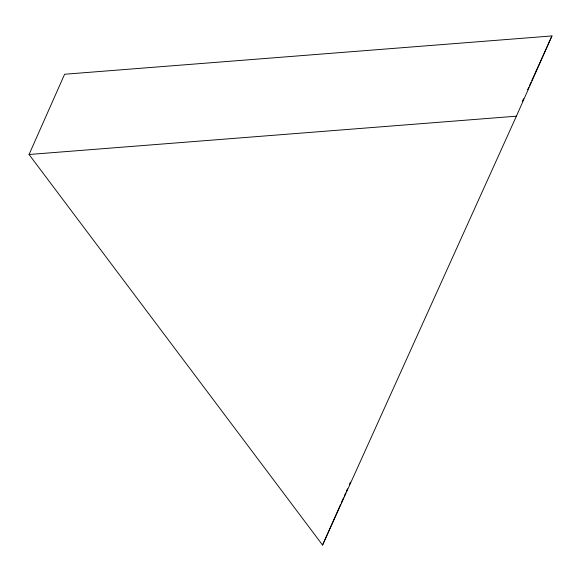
<?xml version="1.0" encoding="UTF-8"?>
<svg xmlns="http://www.w3.org/2000/svg" width="581" height="581" viewBox="0 0 581 581"><rect width="100%" height="100%" fill="white"/><g stroke="black" fill="none" stroke-linecap="round" stroke-linejoin="round"><path stroke-width="0.87" d="M29.05 154.495L64.607 74.252L551.95 35.942L516.393 116.185L322.564 545.058L29.05 154.495L516.393 116.185M322.564 545.058L340.524 504.526M341.258 502.87L343.458 497.902M344.192 496.254L345.659 492.942M346.392 491.286L347.489 488.81M349.326 484.67L350.423 482.186M522.45 101.225L523.568 98.748M527.671 89.656L528.797 87.179M529.545 85.523L531.034 82.219M531.782 80.563L551.95 35.942"/></g></svg>
